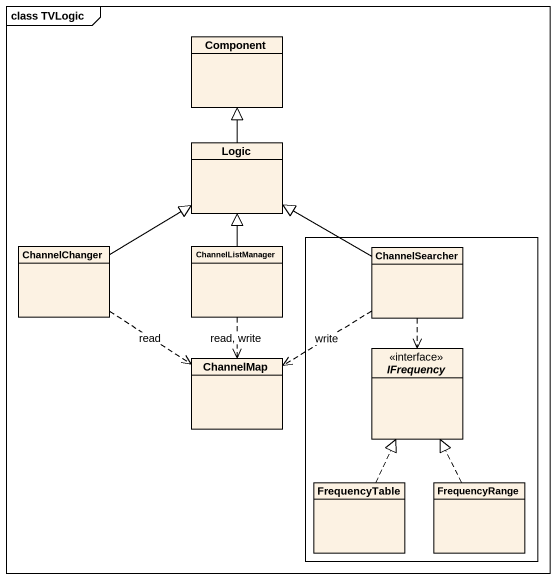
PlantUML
@startuml
mainframe class TVLogic
hide circle
hide empty members
class "Component" as Component_
class Logic
class ChannelChanger
class ChannelListManager
rectangle " " as rectangle1 {
  class ChannelSearcher
  interface IFrequency
  class FrequencyTable
  class FrequencyRange
}
class ChannelMap
Logic -up-|> Component_
ChannelChanger -up-|> Logic
ChannelChanger ..> ChannelMap : read
ChannelListManager -up-|> Logic
ChannelListManager ..> ChannelMap : read, write
ChannelSearcher -left-|> Logic
ChannelSearcher ..> IFrequency
ChannelSearcher ..> ChannelMap : write
FrequencyTable .up.|> IFrequency
FrequencyRange .up.|> IFrequency
@enduml
